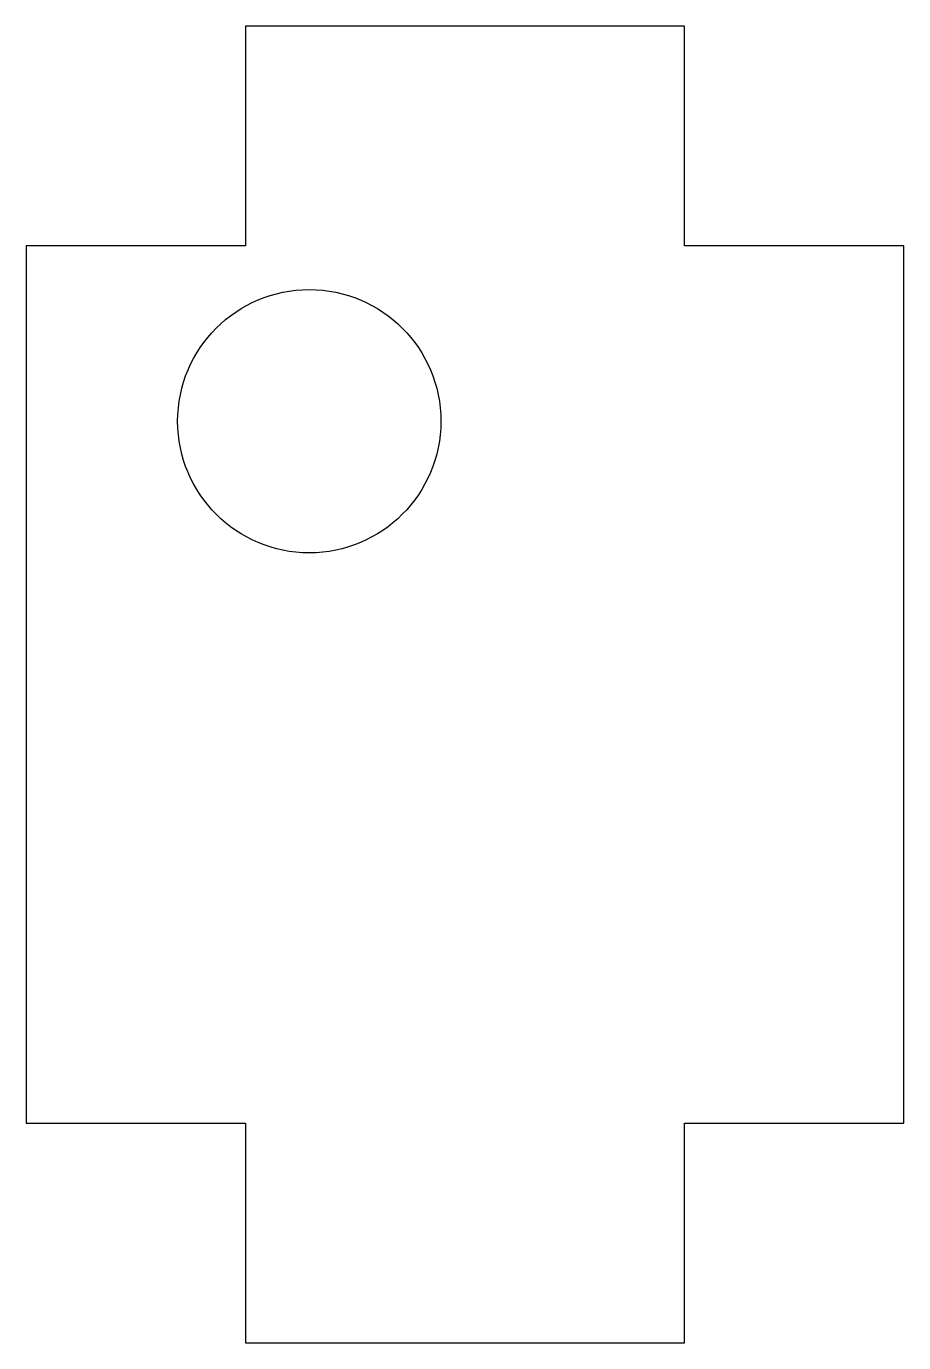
# Model space of a CAD drawing. Header units: millimetres. Extents: x 0 to 20, y -5 to 25.
import ezdxf

# ---------------------------------------------------------------- set-up
doc = ezdxf.new("R2010")
doc.units = ezdxf.units.MM

msp = doc.modelspace()

# ---------------------------------------------------------------- linework, layer by layer
at = {"color": 7, "linetype": 'Continuous', "lineweight": 25}
for p, q in [((5, 25), (5, 20)), ((15, 25), (5, 25)), ((15, 20), (15, 25)), ((5, 20), (0, 20)), ((0, 20), (0, 0)), ((20, 20), (15, 20)), ((20, 0), (20, 20)), ((0, 0), (5, 0)), ((5, 0), (5, -5)), ((15, 0), (20, 0)), ((15, -5), (15, 0)), ((5, -5), (15, -5))]:
    msp.add_line(p, q, dxfattribs=at)
msp.add_circle((6.45, 16), 3, dxfattribs=at)

doc.saveas('drawing.dxf')
